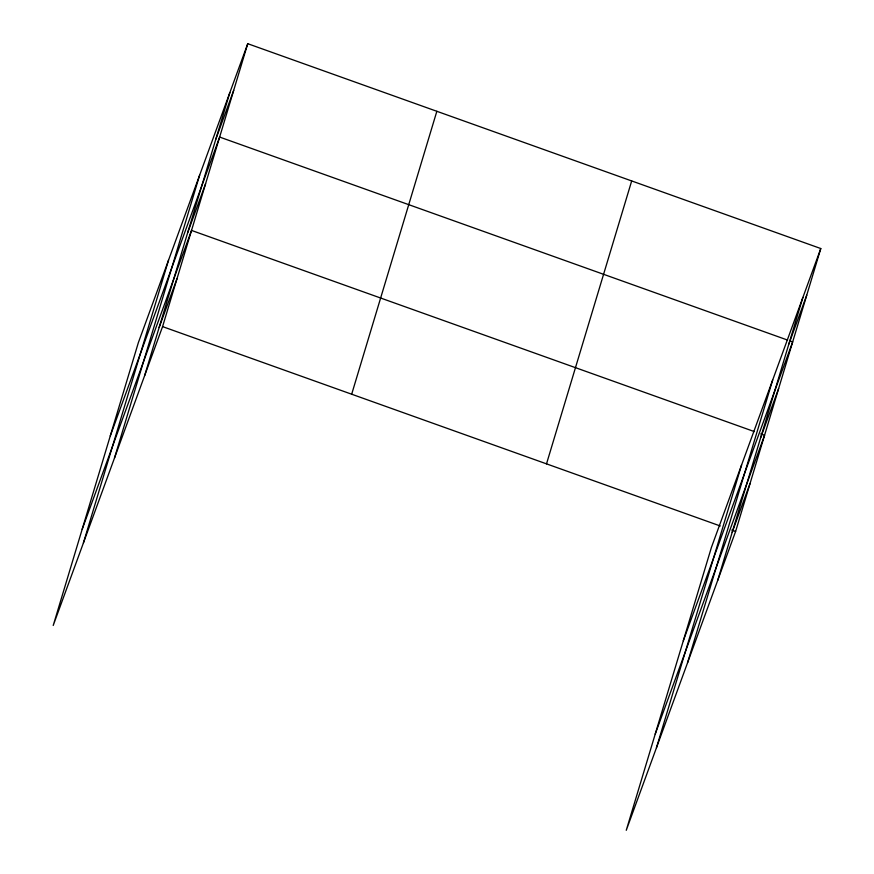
<?xml version="1.0" encoding="UTF-8"?>
<svg xmlns="http://www.w3.org/2000/svg" width="874" height="874" viewBox="0 0 874 874"><rect width="100%" height="100%" fill="white"/><g stroke="black" fill="none" stroke-linecap="round" stroke-linejoin="round"><path stroke-width="1.31" d="M83.391 542.994L168.573 260.07M114.494 458.02L199.665 175.106M144.669 375.547L229.84 92.633M247.746 43.7L138.387 342.542L53.216 625.467L162.575 326.614L247.746 43.7L820.784 248.533L735.613 531.458L626.254 830.3L711.425 547.386L820.784 248.533M351.676 394.218L436.847 111.293M546.512 463.854L631.684 180.94M656.429 747.827L741.6 464.913M687.521 662.853L772.703 379.939M717.707 580.391L802.878 297.466M215.791 139.316L233.697 90.383M110.277 435.908L219.647 137.065L787.572 340.073M187.681 232.681L205.587 183.748M82.178 529.273L191.537 230.43L754.349 431.603M159.144 327.455L177.061 278.522M788.829 344.148L806.735 295.215M683.315 640.74L792.674 341.898L790.118 340.991M760.719 437.513L778.625 388.58M655.205 734.105L764.575 435.263L760.741 433.897M732.183 532.288L750.089 483.355M162.575 326.614L720.274 525.973M731.778 530.081L735.613 531.458"/></g></svg>
